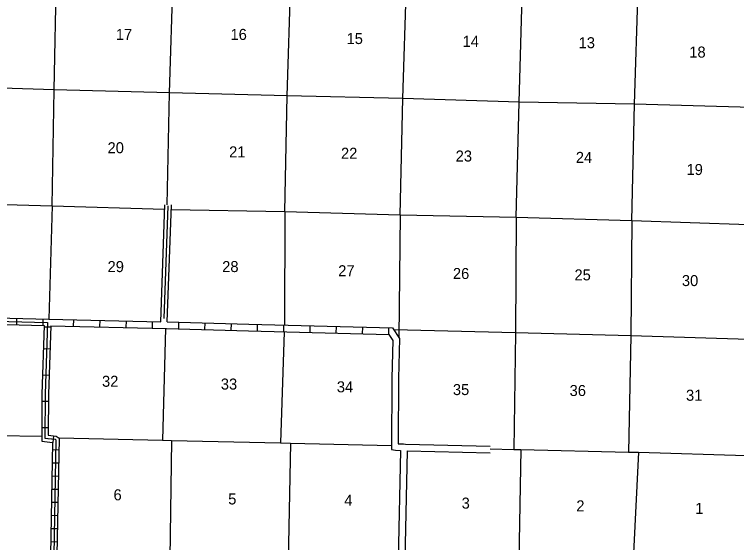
# Model space of a CAD drawing. Extents: x 949579 to 1405056, y 15751001 to 16136518.
# Drawn here: x 1066046 to 1098846, y 15795729 to 15819715 of the extents above; entities that cross this region are included whole.
import ezdxf

# ---------------------------------------------------------------- set-up
doc = ezdxf.new("R2010")
doc.units = 0
for name, color, linetype in [('L10', 7, 'Continuous'), ('L11', 7, 'Continuous'), ('L13', 7, 'Continuous'), ('L14', 7, 'Continuous'), ('L8', 7, 'Continuous'), ('L9', 7, 'Continuous')]:
    doc.layers.add(name, color=color, linetype=linetype)

msp = doc.modelspace()

# ---------------------------------------------------------------- linework, layer by layer
at = {"layer": 'L10'}
for p, q in [((1072690, 15805760), (1072874, 15811073)), ((1072990, 15805753), (1073174, 15811066))]:
    msp.add_line(p, q, dxfattribs=at)
at = {"layer": 'L11'}
for p, q in [((1083589, 15799916), (1083459, 15794319)), ((1083888, 15799892), (1083759, 15794314)), ((1083888, 15799892), (1087653, 15799806))]:
    msp.add_line(p, q, dxfattribs=at)
for points in [[(1083220, 15805476), (1083539, 15804999), (1083494, 15803187), (1083477, 15800218), (1083717, 15800213), (1083816, 15800193), (1087659, 15800106)], [(1083057, 15805181), (1083237, 15804912), (1083194, 15803192), (1083175, 15799957), (1083360, 15799921), (1083589, 15799916)]]:
    msp.add_lwpolyline(points, dxfattribs=at)
at = {"layer": 'L13'}
for p, q in [((1067767, 15811029), (1067611, 15805877)), ((1078335, 15810764), (1078307, 15805605)), ((1083564, 15810613), (1083505, 15805050)), ((1072914, 15805455), (1072775, 15800377)), ((1078299, 15805305), (1078128, 15800251)), ((1062787, 15800651), (1067284, 15800556)), ((1089052, 15799958), (1088956, 15794648)), ((1094397, 15799832), (1094121, 15794528))]:
    msp.add_line(p, q, dxfattribs=at)
for points in [[(1067767, 15811029), (1067855, 15816292), (1067962, 15821579), (1068110, 15826856), (1068241, 15832134), (1068332, 15837472), (1068496, 15842740), (1068644, 15848009), (1068784, 15853320), (1068905, 15858540), (1069069, 15863808), (1069232, 15869035), (1069345, 15874271), (1069484, 15879541), (1069591, 15884861), (1069680, 15890132), (1069838, 15895451), (1069992, 15900661), (1070059, 15904267)], [(1072983, 15811070), (1073093, 15816157), (1073250, 15821434), (1073405, 15826677), (1073487, 15831990), (1073636, 15837309), (1073775, 15842587), (1073889, 15847840), (1074047, 15853168), (1074184, 15858395), (1074374, 15863679), (1074536, 15868881), (1074619, 15874202), (1074798, 15879428), (1075013, 15890114)], [(1088836, 15810502), (1088974, 15815738), (1089123, 15821057), (1089280, 15826342), (1089410, 15831595), (1089517, 15836907), (1089674, 15842209), (1089798, 15847513), (1089912, 15852799), (1090059, 15858043), (1090240, 15863303), (1090313, 15868616), (1090799, 15884214)], [(1094082, 15810358), (1094213, 15815644), (1094377, 15820896), (1094500, 15826191), (1094640, 15831477), (1094797, 15836779), (1094897, 15842125), (1095085, 15847342), (1095216, 15852637), (1095322, 15857907), (1095445, 15863194), (1095600, 15868446), (1095824, 15873754), (1095853, 15878985), (1096028, 15884061)], [(1078335, 15810764), (1078432, 15816018), (1078596, 15821295), (1078760, 15826555), (1078809, 15831878), (1079090, 15842491), (1079244, 15847718), (1079328, 15853090), (1079336, 15853441)], [(1083564, 15810613), (1083695, 15815891), (1083859, 15821151), (1083990, 15826437), (1084113, 15831715), (1084255, 15837085), (1084445, 15844292)], [(1104679, 15815357), (1099543, 15815490), (1094213, 15815644), (1088974, 15815738), (1083695, 15815891), (1078432, 15816018), (1073093, 15816157), (1067855, 15816292), (1062585, 15816461), (1057270, 15816644), (1055941, 15816698)], [(1055892, 15811386), (1057150, 15811346), (1062429, 15811176), (1067767, 15811029), (1072867, 15810865)], [(1073167, 15810858), (1078335, 15810764), (1083564, 15810613), (1088836, 15810502), (1094082, 15810358), (1099394, 15810170), (1104363, 15810042)], [(1088836, 15810502), (1088812, 15805256), (1088734, 15799960)], [(1094082, 15810358), (1094039, 15805117), (1093945, 15799829)], [(1105006, 15804819), (1104670, 15804824), (1099400, 15804957), (1094039, 15805117), (1088812, 15805256), (1083281, 15805386)], [(1068084, 15800485), (1072775, 15800377), (1073185, 15800357), (1078128, 15800251), (1078589, 15800237), (1083176, 15800132)], [(1073185, 15800357), (1073097, 15795027), (1073004, 15789830)], [(1078589, 15800237), (1078476, 15794892), (1078276, 15789710)], [(1087656, 15799990), (1088734, 15799960), (1089052, 15799958), (1093945, 15799829), (1094397, 15799832), (1099281, 15799678), (1099640, 15799634), (1103076, 15799559)]]:
    msp.add_lwpolyline(points, dxfattribs=at)
at = {"layer": 'L8'}
for p, q in [((1067819, 15800575), (1067789, 15800278)), ((1068072, 15799928), (1067774, 15799934)), ((1068060, 15799332), (1067762, 15799338)), ((1068048, 15798735), (1067750, 15798741)), ((1068036, 15798139), (1067738, 15798145)), ((1068024, 15797542), (1067726, 15797548)), ((1068013, 15796946), (1067714, 15796952)), ((1068001, 15796349), (1067703, 15796355)), ((1067989, 15795753), (1067691, 15795759))]:
    msp.add_line(p, q, dxfattribs=at)
for points in [[(1067570, 15800450), (1067891, 15800418), (1067932, 15800392), (1067828, 15795159)], [(1067584, 15800599), (1067941, 15800564), (1068084, 15800473), (1067978, 15795156)], [(1067283, 15800327), (1067780, 15800278), (1067678, 15795162)]]:
    msp.add_lwpolyline(points, dxfattribs=at)
at = {"layer": 'L9'}
for p, q in [((1066147, 15805915), (1066139, 15805617)), ((1067343, 15805883), (1067335, 15805585)), ((1067611, 15805877), (1072690, 15805760)), ((1068736, 15805552), (1068743, 15805850)), ((1069929, 15805525), (1069936, 15805823)), ((1071122, 15805497), (1071129, 15805795)), ((1072315, 15805469), (1072322, 15805768)), ((1073507, 15805439), (1073515, 15805737)), ((1074699, 15805405), (1074708, 15805703)), ((1067391, 15805534), (1067690, 15805525)), ((1075892, 15805371), (1075901, 15805669)), ((1077085, 15805338), (1077093, 15805636)), ((1078278, 15805307), (1078286, 15805605)), ((1079471, 15805275), (1079479, 15805574)), ((1080664, 15805244), (1080671, 15805542)), ((1081856, 15805213), (1081864, 15805511)), ((1083049, 15805182), (1083057, 15805480)), ((1067360, 15804541), (1067658, 15804532)), ((1067323, 15803348), (1067621, 15803339)), ((1067294, 15802152), (1067592, 15802150)), ((1067287, 15800958), (1067585, 15800957))]:
    msp.add_line(p, q, dxfattribs=at)
for points in [[(1072845, 15805898), (1073022, 15811016)], [(1049448, 15806306), (1055668, 15806040), (1062265, 15805867), (1067547, 15805729)], [(1055676, 15806190), (1062269, 15806017), (1067611, 15805877)], [(1055660, 15805891), (1062261, 15805717), (1067392, 15805583)], [(1067547, 15805729), (1067445, 15802472), (1067434, 15800463), (1067891, 15800418), (1067932, 15800392), (1067828, 15795159)], [(1072990, 15805753), (1076689, 15805647), (1083220, 15805476)], [(1067392, 15805583), (1067295, 15802475), (1067283, 15800327)], [(1067692, 15805575), (1067595, 15802469), (1067584, 15800599)], [(1067692, 15805575), (1072950, 15805454), (1076681, 15805348), (1083057, 15805181)]]:
    msp.add_lwpolyline(points, dxfattribs=at)

# ---------------------------------------------------------------- texts
at = {"layer": 'L14'}
for s, p in [('17', (1070651, 15818558)), ('16', (1075859, 15818558)), ('15', (1081130, 15818370)), ('14', (1086400, 15818244)), ('13', (1091671, 15818182)), ('18', (1096698, 15817757)), ('20', (1070275, 15813411)), ('21', (1075796, 15813223)), ('22', (1080879, 15813160)), ('23', (1086087, 15813035)), ('24', (1091545, 15812972)), ('19', (1096572, 15812422)), ('29', (1070275, 15808013)), ('28', (1075482, 15808013)), ('27', (1080753, 15807825)), ('26', (1085961, 15807699)), ('25', (1091483, 15807637)), ('30', (1096362, 15807378)), ('32', (1070024, 15802804)), ('33', (1075420, 15802678)), ('34', (1080690, 15802552)), ('35', (1085961, 15802427)), ('36', (1091262, 15802385)), ('31', (1096550, 15802169)), ('6', (1070547, 15797648)), ('5', (1075755, 15797459)), ('4', (1081025, 15797397)), ('3', (1086359, 15797271)), ('2', (1091567, 15797145)), ('1', (1096967, 15797032))]:
    msp.add_text(s, height=500, rotation=0.0001, dxfattribs=at).set_placement(p)

doc.saveas('drawing.dxf')
